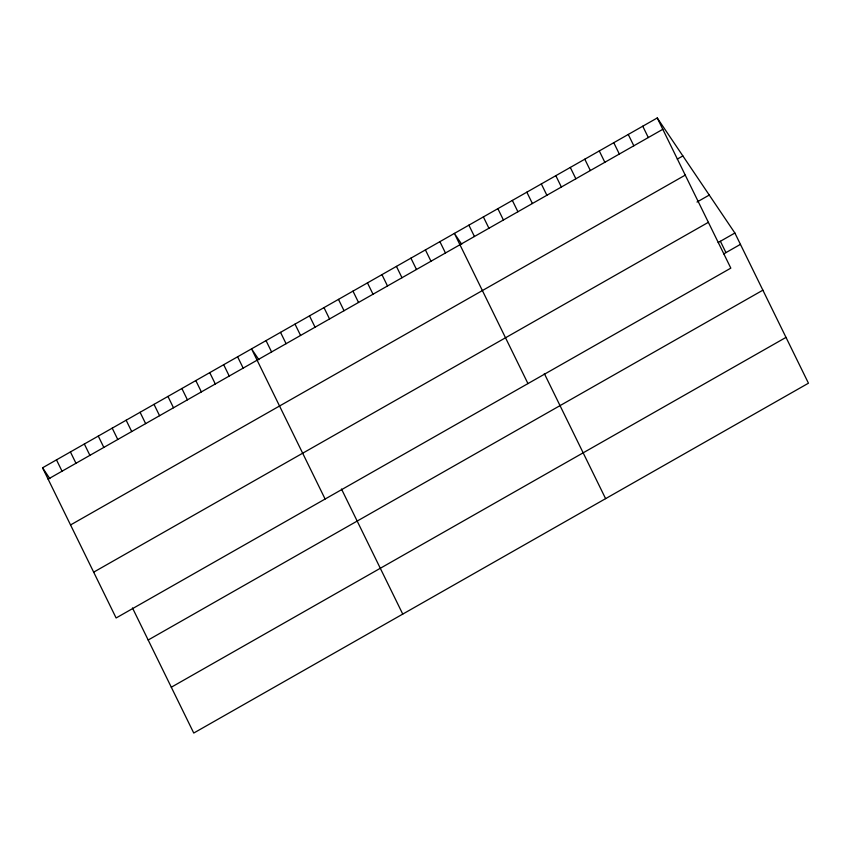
<?xml version="1.0" encoding="UTF-8"?>
<svg xmlns="http://www.w3.org/2000/svg" width="851" height="851" viewBox="0 0 851 851"><rect width="100%" height="100%" fill="white"/><g stroke="black" fill="none" stroke-linecap="round" stroke-linejoin="round"><path stroke-width="1.28" d="M657.249 117.959L730.818 268.139L116.119 617.975L42.55 467.795L657.249 117.959L734.881 233.025L808.45 383.205L193.751 733.041L132.469 607.944M48.103 479.134L662.801 129.299M677.29 159.105L682.864 155.935M70.548 524.95L685.246 175.115M697.001 202.038L709.255 195.06M93.674 572.159L708.372 222.324M718.159 242.546L734.881 233.025M723.722 253.885L740.434 244.365M148.18 640.016L762.879 290.18M171.306 687.225L786.005 337.39M461.721 244.258L454.391 233.408L527.96 383.588M258.864 359.707L251.545 348.857L325.114 499.026M42.55 467.795L49.869 478.645M720.393 241.269L725.946 252.609M642.76 126.214L648.313 137.554M628.261 134.458L633.825 145.798M613.773 142.702L619.337 154.042M599.285 150.946L604.848 162.286M584.797 159.19L590.349 170.53M570.308 167.445L575.861 178.784M555.82 175.689L561.373 187.029M541.332 183.933L546.885 195.273M526.843 192.177L532.396 203.517M512.355 200.421L517.908 211.761M497.867 208.665L503.42 220.005M483.379 216.92L488.931 228.259M544.321 373.557L605.604 498.643M468.88 225.164L474.443 236.504M439.903 241.652L445.467 252.992M425.415 249.896L430.968 261.236M410.927 258.151L416.479 269.49M396.438 266.395L401.991 277.734M381.95 274.639L387.503 285.979M367.462 282.883L373.015 294.223M352.974 291.127L358.526 302.467M338.485 299.382L344.038 310.721M323.997 307.626L329.55 318.965M309.498 315.87L315.061 327.209M295.01 324.114L300.573 335.454M280.522 332.358L286.085 343.698M341.474 489.006L402.746 614.092M266.033 340.613L271.586 351.952M237.61 356.782L243.173 368.121M223.685 364.717L229.238 376.057M209.75 372.642L215.303 383.982M195.815 380.578L201.368 391.917M181.88 388.503L187.433 399.842M167.945 396.428L173.498 407.767M154.01 404.363L159.573 415.703M140.085 412.288L145.638 423.628M126.15 420.224L131.703 431.563M112.215 428.149L117.768 439.488M98.28 436.084L103.833 447.424M84.345 444.009L89.908 455.349M70.42 451.945L75.973 463.284M56.485 459.87L62.038 471.209"/></g></svg>
